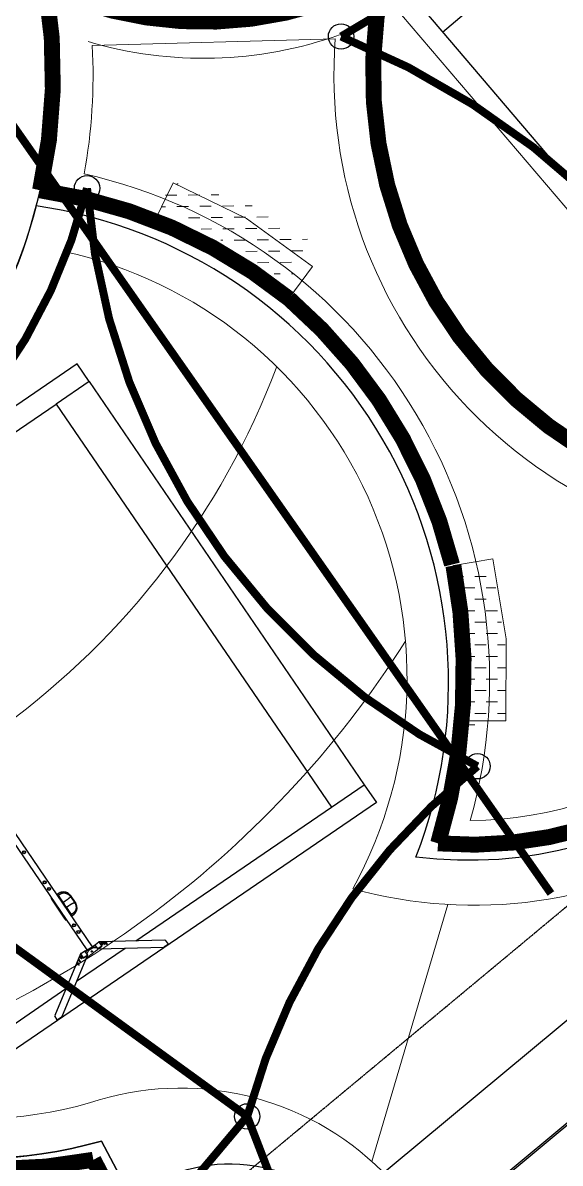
# Model space of a CAD drawing. Header units: millimetres. Extents: x 246416442 to 246896683, y 7418963194 to 7419503218.
# Drawn here: x 246843210 to 246849950, y 7419430275 to 7419444564 of the extents above; entities that cross this region are included whole.
import ezdxf
from ezdxf.lldxf.tags import DXFTag

# ---------------------------------------------------------------- set-up
doc = ezdxf.new("R2010")
doc.units = ezdxf.units.MM
for name, pattern in [('24523-00-SURVEY$0$PHANTOM', [2.5, 1.25, -0.25, 0.25, -0.25, 0.25, -0.25]), ('DASHED2', [9.525, 6.35, -3.175]), ('HIDDEN', [9.525, 6.35, -3.175])]:
    doc.linetypes.add(name, pattern=pattern)
for name, color, linetype in [('L-EDGE-CONCRETE', 1, 'CONCRETE_EDGE_SHORT'), ('L-Hatch Boundary', 1, 'Continuous'), ('L-ROOT BARRIER', 94, '24523-00-SURVEY$0$PHANTOM'), ('L-ST-SHADE-SAIL', 5, 'DASHED2'), ('L-X-E-PLAY', 9, 'Continuous'), ('L-X-E-PLAY (FallZone)', 252, 'HIDDEN'), ('L-X-E-PLAY (FreeSpace)', 5, 'Continuous')]:
    doc.layers.add(name, color=color, linetype=linetype)
for name, color, linetype, lineweight in [('L-H-SS-P. SOFTFALL SAND', 251, 'Continuous', 5), ('L-SUB-SOIL DRAINAGE', 170, 'SUBSOIL', 20), ('L-W-SS', 7, 'Continuous', 5)]:
    doc.layers.add(name, color=color, linetype=linetype, lineweight=lineweight)
doc.styles.get("Standard").update_dxf_attribs({"font": 'arial.ttf'})
doc.linetypes.add('CONCRETE_EDGE_SHORT', pattern='A,0.5,-0.2,["CE",Standard,S=0.1,R=0,X=-0.05,Y=-0.05],-0.2', length=0.9)
tags = doc.linetypes.add('SUBSOIL', pattern='A,12.7,-5.08,["SSD",Standard,S=2.54,R=0,X=-2.54,Y=-1.27],-6.35', length=24.13).pattern_tags.tags
tags[6] = DXFTag(74, 10)

# ---------------------------------------------------------------- blocks, each defined once
blk = doc.blocks.new('Double Skyrider - Moduplay')
at = {"layer": 'L-X-E-PLAY', "lineweight": 25}
for p, q in [((-133358, -685241), (-152604, -685241)), ((-152604, -685261), (-133358, -685261))]:
    blk.add_line(p, q, dxfattribs=at)
at = {"layer": 'L-X-E-PLAY (FallZone)', "lineweight": 25, "ltscale": 0.15}
blk.add_line((-131907, -687351), (-152431, -687351), dxfattribs=at)
at = {"layer": 'L-X-E-PLAY (FreeSpace)', "color": 253, "lineweight": 25}
blk.add_line((-151281, -686251), (-129537, -686251), dxfattribs=at)
blk = doc.blocks.new('Double Bay Swing - Moduplay')
at = {"layer": 'L-X-E-PLAY', "linetype": 'Continuous', "lineweight": 25}
for p, q in [((-3.983, 13.973), (-3.986, 14.033)), ((-3.983, 14.036), (-3.922, 14.036)), ((-3.227, 13.587), (-3.92, 14.036)), ((-2.369, 14.036), (-3.072, 13.58)), ((-2.367, 14.036), (-2.306, 14.036)), ((-2.303, 14.033), (-2.306, 13.973)), ((-3.981, 13.971), (-3.287, 13.521)), ((-3.011, 13.515), (-2.307, 13.971)), ((-3.289, 13.582), (-3.289, 13.523)), ((-3.289, 13.525), (-3.289, 13.58)), ((-3.288, 13.525), (-3.288, 13.579)), ((-3.229, 13.587), (-3.286, 13.585)), ((-3.284, 13.585), (-3.231, 13.587)), ((-3.283, 13.584), (-3.23, 13.587)), ((-3.227, 13.586), (-3.228, 13.586)), ((-3.226, 13.584), (-3.226, 13.584)), ((-3.225, 13.582), (-3.225, 13.528)), ((-3.224, 13.577), (-3.225, 13.578)), ((-3.073, 13.578), (-3.073, 13.578)), ((-3.073, 13.522), (-3.073, 13.576)), ((-3.071, 13.58), (-3.071, 13.58)), ((-3.013, 13.578), (-3.07, 13.581)), ((-3.069, 13.58), (-3.015, 13.578)), ((-3.068, 13.581), (-3.015, 13.578)), ((-3.01, 13.517), (-3.01, 13.575)), ((-3.286, 13.521), (-3.286, 13.521)), ((-3.286, 13.521), (-3.285, 13.521)), ((-3.23, 13.523), (-3.283, 13.52)), ((-3.22, 13.54), (-3.225, 13.54)), ((-3.225, 13.531), (-3.222, 13.529)), ((-3.219, 13.536), (-3.224, 13.531)), ((-3.22, 13.54), (-3.223, 13.573)), ((-3.222, 13.568), (-3.184, 13.543)), ((-3.215, 13.535), (-3.215, 13.527)), ((-3.182, 10.725), (-3.182, 13.525)), ((-3.108, 13.541), (-3.076, 13.562)), ((-3.107, 13.522), (-3.107, 10.725)), ((-3.083, 13.529), (-3.083, 13.521)), ((-3.08, 13.53), (-3.074, 13.524)), ((-3.076, 13.567), (-3.078, 13.534)), ((-3.078, 13.534), (-3.073, 13.534)), ((-3.076, 13.523), (-3.073, 13.525)), ((-3.073, 13.571), (-3.075, 13.57)), ((-3.015, 13.514), (-3.069, 13.516)), ((-3.014, 13.514), (-3.013, 13.514)), ((-3.013, 13.515), (-3.012, 13.515)), ((-3.011, 13.573), (-3.011, 13.519)), ((-3.01, 13.573), (-3.01, 13.519)), ((-3.193, 13.06), (-3.217, 13.06)), ((-3.217, 13.043), (-3.193, 13.043)), ((-3.192, 12.922), (-3.192, 13.043)), ((-3.182, 13.067), (-3.191, 13.063)), ((-3.187, 13.055), (-3.182, 13.057)), ((-3.098, 13.063), (-3.107, 13.067)), ((-3.107, 13.057), (-3.102, 13.055)), ((-3.097, 13.055), (-3.097, 13.054)), ((-3.097, 13.054), (-3.097, 13.047)), ((-3.097, 13.047), (-3.097, 12.747)), ((-3.317, 12.835), (-3.317, 12.96)), ((-3.311, 12.834), (-3.311, 12.96)), ((-3.193, 12.933), (-3.217, 12.933)), ((-3.217, 12.861), (-3.193, 12.861)), ((-3.192, 12.751), (-3.192, 12.873)), ((-3.193, 12.751), (-3.217, 12.751)), ((-3.217, 12.735), (-3.193, 12.735)), ((-3.191, 12.732), (-3.182, 12.727)), ((-3.182, 12.738), (-3.187, 12.74)), ((-3.102, 12.74), (-3.107, 12.738)), ((-3.107, 12.727), (-3.098, 12.732)), ((-3.097, 12.747), (-3.097, 12.741)), ((-3.097, 12.741), (-3.097, 12.74))]:
    blk.add_line(p, q, dxfattribs=at)
for centre, radius in [((-3.144, 13.274), 0.019), ((-3.144, 13.274), 0.0155), ((-3.144, 13.174), 0.019), ((-3.144, 13.174), 0.0155), ((-3.144, 13.274), 0.015), ((-3.144, 13.274), 0.015), ((-3.144, 13.174), 0.015), ((-3.144, 13.174), 0.015), ((-3.144, 12.621), 0.019), ((-3.144, 12.621), 0.0155), ((-3.144, 12.621), 0.015), ((-3.144, 12.621), 0.015), ((-3.144, 12.521), 0.019), ((-3.144, 12.521), 0.0155), ((-3.144, 12.521), 0.015), ((-3.144, 12.521), 0.015), ((-3.144, 12.064), 0.019), ((-3.144, 12.064), 0.0155), ((-3.144, 12.064), 0.015), ((-3.144, 12.064), 0.015)]:
    blk.add_circle(centre, radius, dxfattribs=at)
for centre, radius, start, end in [((-3.34, 13.588), 0.0196, 134.2911, 231.0369), ((-3.35, 13.599), 0.00554, 122.5149, 159.6905), ((-3.341, 13.582), 0.0244, 95.2302, 118.1382), ((-3.32, 13.574), 0.0196, 134.2911, 231.0369), ((-3.329, 13.586), 0.00554, 122.5149, 159.6905), ((-3.321, 13.569), 0.0244, 95.2302, 118.1382), ((-3.299, 13.561), 0.0196, 134.2911, 231.0369), ((-3.308, 13.572), 0.00554, 122.5149, 159.6905), ((-3.3, 13.555), 0.0244, 95.2302, 118.1382), ((-2.606, 2.462), 11.145, 92.4216, 93.1123), ((-2.962, 13.572), 0.0244, 61.8641, 84.7689), ((-2.954, 13.589), 0.00555, 20.4118, 57.4308), ((-2.963, 13.578), 0.0196, 308.9631, 45.7089), ((-2.926, 13.607), 0.0244, 269.9041, 292.8076), ((-2.926, 13.596), 0.0244, 61.8641, 84.7689), ((-2.919, 13.59), 0.00553, 297.1414, 334.4207), ((-2.918, 13.613), 0.00555, 20.4118, 57.4308), ((-2.927, 13.602), 0.0196, 308.9631, 45.7089), ((-3.349, 13.576), 0.00555, 205.7267, 242.7864), ((-3.342, 13.593), 0.0244, 247.1835, 262.3233), ((-3.342, 13.593), 0.0244, 262.3198, 270.0899), ((-3.328, 13.563), 0.00555, 205.7267, 242.7864), ((-3.321, 13.58), 0.0244, 247.1835, 262.3233), ((-3.321, 13.58), 0.0244, 262.3198, 270.0899), ((-3.307, 13.549), 0.00555, 205.7267, 242.7864), ((-3.3, 13.567), 0.0244, 247.1835, 262.3233), ((-3.3, 13.567), 0.0244, 262.3198, 270.0899), ((-3.215, 13.54), 0.0134, 217.8924, 226.1196), ((-3.214, 13.541), 0.00589, 185.9698, 226.8579), ((-3.171, 13.57), 0.0301, 246.2633, 271.4427), ((-2.934, 17.947), 4.413, 266.9216, 267.4423), ((-3.147, 13.568), 0.00623, 101.7221, 132.6905), ((-3.147, 13.559), 0.00623, 101.7221, 132.6905), ((-3.142, 13.568), 0.00623, 47.3035, 78.3336), ((-3.142, 13.559), 0.00623, 47.3035, 78.3336), ((-3.125, 13.588), 0.0501, 263.538, 289.5595), ((-3.084, 13.535), 0.00589, 313.1421, 354.0302), ((-3.084, 13.534), 0.0134, 313.8804, 319.3303), ((-2.998, 13.56), 0.0244, 269.9041, 292.8076), ((-2.999, 13.549), 0.0244, 61.8641, 84.7689), ((-2.991, 13.543), 0.00553, 297.1414, 334.4207), ((-2.99, 13.566), 0.00555, 20.4118, 57.4308), ((-3, 13.555), 0.0196, 308.9631, 45.7089), ((-2.962, 13.584), 0.0244, 269.9041, 292.8076), ((-2.955, 13.566), 0.00553, 297.1414, 334.4207), ((-3.217, 12.96), 0.0997, 108.1538, 174.1414), ((-3.216, 12.961), 0.0942, 98.6933, 157.7988), ((-3.217, 12.959), 0.1, 89.9985, 108.2089), ((-3.217, 12.96), 0.0997, 174.1327, 180.0309), ((-3.217, 12.96), 0.0939, 157.2395, 180.0128), ((-3.209, 12.939), 0.0175, 340.2335, 1.6322), ((-3.193, 12.934), 0.000536, 268.3795, 333.3005), ((-3.209, 12.855), 0.0176, 358.4466, 19.7309), ((-3.193, 12.861), 0.000537, 27.0298, 91.561), ((-3.499, 12.913), 0.307, 357.044, 1.583), ((-3.191, 12.927), 0.00507, 264.1024, 272.1018), ((-3.499, 12.881), 0.307, 358.417, 2.956), ((-3.191, 12.866), 0.00716, 89.0666, 94.7292), ((-3.217, 12.834), 0.0997, 179.9685, 186.0868), ((-3.217, 12.834), 0.0997, 186.0787, 251.8452), ((-3.217, 12.834), 0.0939, 179.9907, 202.7571), ((-3.216, 12.834), 0.0942, 202.2012, 261.3067), ((-3.217, 12.835), 0.1, 251.7911, 270.0015)]:
    blk.add_arc(centre, radius, start, end, dxfattribs=at)
for centre, major_axis, ratio, start_param, end_param in [((-3.983, 14.033), (0.00265, -0.00172), 0.951251, 2.168844, 3.739641), ((-3.921, 14.033), (-0.00265, 0.00172), 0.951251, 4.712389, 5.310437), ((-2.367, 14.033), (0.00265, 0.00172), 0.951251, 0.972748, 1.570796), ((-2.306, 14.033), (-0.00265, -0.00172), 0.951251, 2.543545, 4.114341), ((-3.98, 13.973), (-0.00265, 0.00172), 0.951251, 0.598048, 1.570796), ((-2.309, 13.973), (0.00265, 0.00172), 0.951251, 4.712389, 5.685137), ((-3.353, 13.587), (-0.0007, 0.0155), 0.254887, 0, 0.487443), ((-3.353, 13.587), (0.0007, -0.015), 0.254887, 0, 3.364348), ((-3.353, 13.587), (-0.0007, 0.0155), 0.254887, 2.65415, 6.283185), ((-3.353, 13.587), (-0.0007, 0.015), 0.254887, 0, 0.222756), ((-3.353, 13.587), (-0.0007, 0.015), 0.254887, 2.918837, 6.283185), ((-3.332, 13.574), (-0.0007, 0.0155), 0.254887, 0, 0.487443), ((-3.332, 13.574), (0.0007, -0.015), 0.254887, 0, 3.364348), ((-3.332, 13.574), (-0.0007, 0.0155), 0.254887, 2.65415, 6.283185), ((-3.332, 13.574), (-0.0007, 0.015), 0.254887, 0, 0.222756), ((-3.332, 13.574), (-0.0007, 0.015), 0.254887, 2.918837, 6.283185), ((-3.311, 13.56), (-0.0007, 0.0155), 0.254887, 0, 0.487443), ((-3.311, 13.56), (0.0007, -0.015), 0.254887, 0, 3.364348), ((-3.311, 13.56), (-0.0007, 0.015), 0.254887, 0, 0.222756), ((-3.311, 13.56), (-0.0007, 0.0155), 0.254887, 2.65415, 6.283185), ((-3.311, 13.56), (-0.0007, 0.015), 0.254887, 2.918837, 6.283185), ((-3.284, 13.58), (-0.00272, -0.0042), 0.951251, 3.739641, 5.310437), ((-3.286, 13.582), (0.00163, 0.00252), 0.951251, 0.598048, 2.168844), ((-3.283, 13.579), (-0.00272, -0.0042), 0.951251, 3.739641, 5.310437), ((-3.231, 13.582), (-0.00272, -0.0042), 0.951251, 3.141593, 3.739641), ((-3.23, 13.582), (-0.00272, -0.0042), 0.951251, 2.168844, 3.739641), ((-3.229, 13.584), (-0.00163, -0.00252), 0.951251, 2.168844, 3.739641), ((-3.224, 13.573), (-0.00019, 0.004), 0.254887, 4.793629, 6.102626), ((-3.069, 13.576), (0.00272, -0.0042), 0.951251, 2.543545, 4.114341), ((-3.07, 13.578), (0.00163, -0.00252), 0.951251, 2.543545, 4.114341), ((-3.068, 13.576), (0.00272, -0.0042), 0.951251, 2.543545, 3.141593), ((-3.015, 13.573), (-0.00272, 0.0042), 0.951251, 4.114341, 5.685137), ((-3.015, 13.573), (-0.00272, 0.0042), 0.951251, 4.114341, 5.685137), ((-3.013, 13.575), (0.00163, -0.00252), 0.951251, 0.972748, 2.543545), ((-2.951, 13.578), (-0.0007, -0.0155), 0.254887, 2.65415, 6.283185), ((-2.951, 13.578), (0.0007, 0.015), 0.254887, 0, 3.364348), ((-2.951, 13.578), (-0.0007, -0.015), 0.254887, 2.918837, 6.283185), ((-2.951, 13.578), (0.0007, 0.015), 0.254887, 6.06043, 6.283185), ((-2.915, 13.601), (-0.0007, -0.0155), 0.254887, 2.65415, 6.283185), ((-2.915, 13.601), (-0.0007, -0.015), 0.254887, 2.918837, 6.283185), ((-2.915, 13.601), (0.0007, 0.015), 0.254887, 0, 3.364348), ((-2.915, 13.601), (-0.0007, -0.0155), 0.254887, 0, 0.487443), ((-2.915, 13.601), (-0.0007, -0.015), 0.254887, 0, 0.222756), ((-2.915, 13.601), (0.0007, 0.015), 0.254887, 6.06043, 6.283185), ((-3.353, 13.587), (0.0007, -0.015), 0.254887, 6.06043, 6.283185), ((-3.332, 13.574), (0.0007, -0.015), 0.254887, 6.06043, 6.283185), ((-3.311, 13.56), (0.0007, -0.015), 0.254887, 6.06043, 6.283185), ((-3.284, 13.526), (0.00272, 0.0042), 0.951251, 2.168844, 3.141593), ((-3.286, 13.524), (0.00163, 0.00252), 0.951251, 2.168844, 3.739641), ((-3.283, 13.525), (0.00272, 0.0042), 0.951251, 2.168844, 3.739641), ((-3.23, 13.528), (0.00272, 0.0042), 0.951251, 3.739641, 5.310437), ((-3.229, 13.526), (-0.00163, -0.00252), 0.951251, 0.772244, 1.884528), ((-3.215, 13.54), (0.0071, 0.0109), 0.951251, 2.954243, 3.739641), ((-3.215, 13.54), (0.00272, 0.0042), 0.951251, 2.954243, 3.739641), ((-2.917, 13.683), (-0.9, 0), 0.173648, 1.233058, 1.384936), ((-2.917, 13.675), (-0.9, 0), 0.173648, 1.233058, 1.384936), ((-3.083, 13.534), (-0.00272, 0.0042), 0.951251, 2.543545, 3.328943), ((-3.083, 13.534), (-0.0071, 0.0109), 0.951251, 2.543545, 3.328943), ((-3.075, 13.567), (0.00019, 0.004), 0.254887, 0.180559, 1.489556), ((-3.069, 13.521), (0.00272, -0.0042), 0.951251, 4.114341, 5.685137), ((-3.07, 13.52), (-0.00163, 0.00252), 0.951251, 1.257063, 2.36935), ((-3.015, 13.519), (-0.00272, 0.0042), 0.951251, 2.543545, 4.114341), ((-3.013, 13.517), (-0.00163, 0.00252), 0.951251, 2.543545, 4.114341), ((-3.015, 13.519), (-0.00272, 0.0042), 0.951251, 3.141593, 4.114341), ((-2.988, 13.554), (-0.0007, -0.0155), 0.254887, 2.65415, 6.283185), ((-2.988, 13.554), (-0.0007, -0.015), 0.254887, 2.918837, 6.283185), ((-2.988, 13.554), (0.0007, 0.015), 0.254887, 0, 3.364348), ((-2.988, 13.554), (-0.0007, -0.0155), 0.254887, 0, 0.487443), ((-2.988, 13.554), (-0.0007, -0.015), 0.254887, 0, 0.222756), ((-2.988, 13.554), (0.0007, 0.015), 0.254887, 6.06043, 6.283185), ((-2.951, 13.578), (-0.0007, -0.0155), 0.254887, 0, 0.487443), ((-2.951, 13.578), (-0.0007, -0.015), 0.254887, 0, 0.222756), ((-3.191, 13.044), (-0.001, 0), 0.971026, 0.742219, 1.570796)]:
    blk.add_ellipse(centre, major_axis=major_axis, ratio=ratio, start_param=start_param, end_param=end_param, dxfattribs=at)
for centre, major_axis in [((-3.144, 13.574), (0.009, 0)), ((-3.144, 13.574), (0.00425, 0)), ((-3.144, 13.565), (0.009, 0)), ((-3.144, 13.565), (-0.00425, 0))]:
    blk.add_ellipse(centre, major_axis=major_axis, ratio=0.173648, dxfattribs=at)
for points, knots in [([(-3.211, 13.591), (-3.211, 13.591), (-3.211, 13.591), (-3.212, 13.591), (-3.212, 13.591), (-3.213, 13.591), (-3.213, 13.591), (-3.213, 13.591), (-3.214, 13.591), (-3.214, 13.591), (-3.214, 13.591), (-3.215, 13.591), (-3.215, 13.591), (-3.216, 13.591), (-3.216, 13.591), (-3.216, 13.591), (-3.217, 13.591), (-3.217, 13.59), (-3.217, 13.59), (-3.218, 13.59), (-3.218, 13.59), (-3.218, 13.59), (-3.218, 13.59), (-3.219, 13.59), (-3.219, 13.59), (-3.219, 13.59), (-3.22, 13.59), (-3.22, 13.59), (-3.22, 13.59), (-3.221, 13.59), (-3.221, 13.59), (-3.221, 13.59), (-3.221, 13.59), (-3.222, 13.59), (-3.222, 13.589), (-3.222, 13.589), (-3.222, 13.589), (-3.223, 13.589), (-3.223, 13.589), (-3.223, 13.589), (-3.223, 13.589), (-3.224, 13.589), (-3.224, 13.589), (-3.224, 13.588), (-3.224, 13.588), (-3.224, 13.588), (-3.224, 13.588), (-3.225, 13.588), (-3.225, 13.588), (-3.225, 13.588), (-3.225, 13.588), (-3.225, 13.588), (-3.225, 13.587), (-3.225, 13.587), (-3.225, 13.587), (-3.226, 13.587), (-3.226, 13.587), (-3.226, 13.587), (-3.226, 13.586), (-3.226, 13.586), (-3.226, 13.586), (-3.226, 13.586), (-3.226, 13.586), (-3.226, 13.586), (-3.226, 13.586), (-3.226, 13.586)], [0, 0, 0, 0, 0.009057, 0.02631, 0.043574, 0.060851, 0.078143, 0.095453, 0.112781, 0.130129, 0.1475, 0.164894, 0.182315, 0.199766, 0.217248, 0.234766, 0.252322, 0.269921, 0.287566, 0.305263, 0.323018, 0.340836, 0.358725, 0.376693, 0.39475, 0.412906, 0.431175, 0.449571, 0.468112, 0.486819, 0.505717, 0.524833, 0.544205, 0.563871, 0.58388, 0.604286, 0.625142, 0.646488, 0.66832, 0.690519, 0.71264, 0.73143, 0.748942, 0.765231, 0.780428, 0.794684, 0.808136, 0.820909, 0.833108, 0.84482, 0.856123, 0.868308, 0.880106, 0.89156, 0.902729, 0.913662, 0.924397, 0.934966, 0.945394, 0.955703, 0.96591, 0.976029, 0.986073, 0.996053, 1, 1, 1, 1]), ([(-3.053, 13.593), (-3.053, 13.593), (-3.053, 13.593), (-3.053, 13.593), (-3.053, 13.593), (-3.053, 13.593), (-3.053, 13.593), (-3.053, 13.593), (-3.053, 13.593), (-3.054, 13.594), (-3.054, 13.594), (-3.054, 13.594), (-3.054, 13.594), (-3.054, 13.594), (-3.054, 13.594), (-3.054, 13.594), (-3.054, 13.594), (-3.054, 13.595), (-3.055, 13.595), (-3.055, 13.595), (-3.055, 13.595), (-3.055, 13.595), (-3.055, 13.595), (-3.056, 13.595), (-3.056, 13.595), (-3.056, 13.595), (-3.056, 13.596), (-3.056, 13.596), (-3.057, 13.596), (-3.057, 13.596), (-3.057, 13.596), (-3.058, 13.596), (-3.058, 13.596), (-3.058, 13.596), (-3.058, 13.596), (-3.059, 13.596), (-3.059, 13.596), (-3.059, 13.596), (-3.06, 13.597), (-3.06, 13.597), (-3.06, 13.597), (-3.061, 13.597), (-3.061, 13.597), (-3.061, 13.597), (-3.061, 13.597), (-3.062, 13.597), (-3.062, 13.597), (-3.062, 13.597), (-3.063, 13.597), (-3.063, 13.597), (-3.064, 13.597), (-3.064, 13.597), (-3.064, 13.597), (-3.065, 13.597), (-3.065, 13.597), (-3.065, 13.597), (-3.066, 13.597), (-3.066, 13.597), (-3.066, 13.597), (-3.067, 13.597), (-3.067, 13.597), (-3.068, 13.597), (-3.068, 13.597), (-3.068, 13.597), (-3.069, 13.597), (-3.069, 13.597), (-3.07, 13.597), (-3.07, 13.597), (-3.07, 13.598), (-3.071, 13.598), (-3.071, 13.598), (-3.072, 13.598), (-3.072, 13.598), (-3.072, 13.598), (-3.073, 13.598), (-3.073, 13.598), (-3.074, 13.598), (-3.074, 13.598), (-3.074, 13.598), (-3.075, 13.598), (-3.075, 13.598), (-3.076, 13.598), (-3.076, 13.597), (-3.076, 13.597), (-3.077, 13.597), (-3.077, 13.597), (-3.077, 13.597)], [0, 0, 0, 0, 0.000754, 0.007919, 0.015111, 0.022339, 0.029615, 0.036953, 0.044369, 0.05188, 0.059509, 0.067279, 0.07522, 0.083364, 0.091751, 0.100428, 0.109445, 0.118868, 0.128767, 0.139227, 0.150346, 0.162229, 0.174981, 0.18868, 0.203321, 0.218755, 0.234664, 0.250629, 0.266348, 0.281727, 0.296761, 0.31148, 0.325923, 0.340128, 0.35413, 0.367958, 0.381636, 0.395184, 0.408619, 0.421956, 0.435206, 0.448379, 0.461485, 0.474531, 0.487523, 0.500467, 0.513367, 0.526229, 0.539056, 0.551851, 0.564618, 0.577358, 0.590075, 0.60277, 0.615445, 0.628103, 0.640744, 0.65337, 0.665982, 0.678583, 0.691172, 0.703751, 0.71632, 0.728882, 0.741435, 0.753982, 0.766523, 0.779059, 0.791591, 0.804118, 0.816642, 0.829163, 0.841683, 0.8542, 0.866717, 0.879234, 0.89175, 0.904267, 0.916785, 0.929305, 0.941827, 0.954351, 0.966879, 0.979411, 0.991948, 1, 1, 1, 1]), ([(-3.311, 12.943), (-3.311, 12.945), (-3.311, 12.949), (-3.31, 12.954), (-3.31, 12.96), (-3.309, 12.965), (-3.308, 12.97), (-3.307, 12.974), (-3.305, 12.979), (-3.303, 12.984), (-3.301, 12.988), (-3.299, 12.992), (-3.297, 12.997), (-3.295, 13.001), (-3.292, 13.005), (-3.289, 13.008), (-3.286, 13.012), (-3.283, 13.015), (-3.279, 13.019), (-3.276, 13.022), (-3.272, 13.025), (-3.268, 13.027), (-3.265, 13.03), (-3.261, 13.032), (-3.256, 13.034), (-3.252, 13.036), (-3.248, 13.038), (-3.243, 13.039), (-3.239, 13.041), (-3.234, 13.042), (-3.23, 13.042), (-3.225, 13.043), (-3.221, 13.043), (-3.218, 13.043), (-3.217, 13.043)], [0, 0, 0, 0, 0.036264, 0.071854, 0.106281, 0.139921, 0.172957, 0.20549, 0.237629, 0.269495, 0.301117, 0.332582, 0.363893, 0.39506, 0.426153, 0.457022, 0.487738, 0.518416, 0.549168, 0.579834, 0.610533, 0.641026, 0.671499, 0.701951, 0.73244, 0.762891, 0.79333, 0.823729, 0.854051, 0.88441, 0.914781, 0.945121, 0.975446, 1, 1, 1, 1]), ([(-3.191, 13.063), (-3.191, 13.062), (-3.191, 13.062), (-3.192, 13.062), (-3.193, 13.061), (-3.193, 13.06), (-3.193, 13.059), (-3.193, 13.058), (-3.193, 13.057), (-3.193, 13.056), (-3.192, 13.055), (-3.191, 13.055), (-3.191, 13.054), (-3.19, 13.054), (-3.189, 13.054), (-3.188, 13.053), (-3.187, 13.053), (-3.185, 13.053), (-3.184, 13.053), (-3.183, 13.053), (-3.182, 13.053), (-3.182, 13.053)], [0, 0, 0, 0, 0.0406159, 0.0812199, 0.1249629, 0.1712678, 0.2166891, 0.2612182, 0.3049824, 0.3480401, 0.3902108, 0.4311346, 0.4717903, 0.5172334, 0.5832922, 0.6803274, 0.7641028, 0.8403538, 0.9138858, 0.9861133, 1, 1, 1, 1]), ([(-3.193, 13.043), (-3.193, 13.043), (-3.193, 13.043), (-3.193, 13.043), (-3.193, 13.043), (-3.192, 13.043), (-3.192, 13.043), (-3.192, 13.043), (-3.192, 13.043), (-3.192, 13.043), (-3.192, 13.043), (-3.192, 13.043), (-3.192, 13.043), (-3.192, 13.043), (-3.192, 13.043), (-3.192, 13.043), (-3.192, 13.043), (-3.192, 13.043), (-3.192, 13.043), (-3.192, 13.043), (-3.192, 13.043), (-3.192, 13.043)], [0, 0, 0, 0, 0.059836, 0.120527, 0.181005, 0.241113, 0.29967, 0.358714, 0.418033, 0.477223, 0.535825, 0.593376, 0.649395, 0.703414, 0.755014, 0.803978, 0.852715, 0.901379, 0.943608, 0.984132, 1, 1, 1, 1]), ([(-3.107, 13.053), (-3.107, 13.053), (-3.106, 13.053), (-3.105, 13.053), (-3.104, 13.053), (-3.102, 13.053), (-3.101, 13.053), (-3.1, 13.054), (-3.099, 13.054), (-3.098, 13.054), (-3.097, 13.055), (-3.097, 13.055), (-3.096, 13.056), (-3.096, 13.057), (-3.095, 13.058), (-3.095, 13.059), (-3.096, 13.06), (-3.096, 13.061), (-3.097, 13.062), (-3.097, 13.062), (-3.098, 13.062), (-3.098, 13.063)], [0, 0, 0, 0, 0.014823, 0.086819, 0.159877, 0.235006, 0.314939, 0.412242, 0.483383, 0.529324, 0.569871, 0.610549, 0.65523, 0.701475, 0.746817, 0.791278, 0.834982, 0.877977, 0.920055, 0.960882, 1, 1, 1, 1]), ([(-3.217, 12.933), (-3.218, 12.933), (-3.221, 12.933), (-3.226, 12.933), (-3.23, 12.933), (-3.235, 12.933), (-3.239, 12.933), (-3.244, 12.933), (-3.248, 12.934), (-3.253, 12.934), (-3.257, 12.934), (-3.261, 12.934), (-3.265, 12.934), (-3.269, 12.934), (-3.273, 12.935), (-3.277, 12.935), (-3.28, 12.935), (-3.283, 12.936), (-3.287, 12.936), (-3.29, 12.936), (-3.292, 12.937), (-3.295, 12.937), (-3.297, 12.938), (-3.3, 12.939), (-3.302, 12.939), (-3.303, 12.94), (-3.305, 12.941), (-3.306, 12.942), (-3.307, 12.944), (-3.308, 12.945), (-3.309, 12.946), (-3.31, 12.948), (-3.31, 12.95), (-3.31, 12.951), (-3.31, 12.952), (-3.31, 12.952)], [0, 0, 0, 0, 0.027745, 0.060515, 0.093333, 0.126151, 0.158887, 0.191631, 0.224415, 0.257142, 0.289894, 0.322672, 0.355394, 0.388025, 0.420662, 0.453204, 0.485712, 0.518185, 0.550532, 0.582657, 0.614586, 0.646191, 0.677518, 0.708584, 0.739191, 0.769454, 0.799388, 0.829057, 0.858282, 0.886663, 0.913934, 0.940582, 0.966716, 0.993237, 1, 1, 1, 1]), ([(-3.31, 12.842), (-3.31, 12.842), (-3.31, 12.843), (-3.31, 12.845), (-3.309, 12.847), (-3.309, 12.848), (-3.308, 12.85), (-3.307, 12.851), (-3.306, 12.852), (-3.305, 12.853), (-3.303, 12.854), (-3.301, 12.855), (-3.299, 12.856), (-3.297, 12.857), (-3.295, 12.857), (-3.292, 12.858), (-3.29, 12.858), (-3.287, 12.859), (-3.283, 12.859), (-3.28, 12.859), (-3.277, 12.86), (-3.273, 12.86), (-3.269, 12.86), (-3.265, 12.86), (-3.261, 12.861), (-3.257, 12.861), (-3.253, 12.861), (-3.248, 12.861), (-3.244, 12.861), (-3.24, 12.861), (-3.235, 12.861), (-3.23, 12.861), (-3.226, 12.861), (-3.221, 12.861), (-3.218, 12.861), (-3.217, 12.861)], [0, 0, 0, 0, 0.01155, 0.038056, 0.064083, 0.090444, 0.117237, 0.145152, 0.174021, 0.203491, 0.233243, 0.263215, 0.293513, 0.324181, 0.355263, 0.386614, 0.418315, 0.45026, 0.482297, 0.514469, 0.546783, 0.57912, 0.611586, 0.644098, 0.676606, 0.709109, 0.741658, 0.774179, 0.80677, 0.83939, 0.871996, 0.904629, 0.937192, 0.969739, 1, 1, 1, 1]), ([(-3.192, 12.933), (-3.193, 12.933), (-3.193, 12.933), (-3.193, 12.933), (-3.193, 12.933), (-3.193, 12.933), (-3.193, 12.933), (-3.193, 12.934), (-3.193, 12.934), (-3.193, 12.934)], [0, 0, 0, 0, 0.2821955, 0.2821955, 0.564391, 0.564391, 0.8465865, 0.8465865, 1, 1, 1, 1]), ([(-3.193, 12.932), (-3.193, 12.932), (-3.193, 12.932), (-3.193, 12.932), (-3.193, 12.932), (-3.193, 12.932), (-3.193, 12.932), (-3.193, 12.932), (-3.193, 12.932), (-3.193, 12.932), (-3.193, 12.932), (-3.193, 12.932), (-3.193, 12.933), (-3.193, 12.933), (-3.193, 12.933), (-3.192, 12.933)], [0, 0, 0, 0, 0.022539, 0.022539, 0.03125, 0.03125, 0.117256, 0.117256, 0.239066, 0.239066, 0.243362, 0.243362, 0.5, 0.5, 1, 1, 1, 1]), ([(-3.193, 12.862), (-3.193, 12.862), (-3.193, 12.862), (-3.193, 12.862), (-3.193, 12.862), (-3.193, 12.862), (-3.193, 12.862), (-3.193, 12.862), (-3.193, 12.862), (-3.193, 12.862), (-3.192, 12.862), (-3.192, 12.861)], [0, 0, 0, 0, 0.031236, 0.061807, 0.123136, 0.186727, 0.250002, 0.499323, 0.750681, 0.876047, 1, 1, 1, 1]), ([(-3.192, 12.861), (-3.193, 12.861), (-3.193, 12.861), (-3.193, 12.861), (-3.193, 12.861), (-3.193, 12.861)], [0, 0, 0, 0, 0.564077, 0.564077, 1, 1, 1, 1]), ([(-3.192, 12.922), (-3.192, 12.922), (-3.192, 12.922), (-3.192, 12.922), (-3.192, 12.922), (-3.192, 12.922), (-3.192, 12.922), (-3.192, 12.922), (-3.192, 12.922), (-3.192, 12.922)], [0, 0, 0, 0, 0.5, 0.5, 0.625, 0.625, 0.75, 0.75, 1, 1, 1, 1]), ([(-3.192, 12.922), (-3.192, 12.922), (-3.192, 12.922), (-3.192, 12.922), (-3.192, 12.922), (-3.192, 12.922), (-3.192, 12.922), (-3.192, 12.922), (-3.192, 12.922), (-3.192, 12.922), (-3.192, 12.922), (-3.192, 12.922), (-3.192, 12.922), (-3.192, 12.922), (-3.192, 12.922), (-3.192, 12.922), (-3.192, 12.922), (-3.192, 12.922)], [0, 0, 0, 0, 0.010498, 0.026893, 0.050922, 0.08311, 0.123666, 0.17269, 0.23024, 0.29635, 0.371041, 0.45433, 0.546225, 0.646736, 0.755866, 0.87362, 1, 1, 1, 1]), ([(-3.192, 12.873), (-3.192, 12.873), (-3.192, 12.873), (-3.192, 12.873), (-3.192, 12.873), (-3.192, 12.873), (-3.192, 12.873), (-3.192, 12.873)], [0, 0, 0, 0, 0.5, 0.5, 0.75, 0.75, 1, 1, 1, 1]), ([(-3.192, 12.873), (-3.192, 12.873), (-3.192, 12.873), (-3.192, 12.873), (-3.192, 12.873), (-3.192, 12.873), (-3.192, 12.873), (-3.192, 12.873), (-3.192, 12.873), (-3.192, 12.873)], [0, 0, 0, 0, 0.25, 0.25, 0.375, 0.375, 0.5, 0.5, 1, 1, 1, 1]), ([(-3.217, 12.751), (-3.218, 12.751), (-3.221, 12.751), (-3.226, 12.752), (-3.23, 12.752), (-3.235, 12.753), (-3.239, 12.754), (-3.244, 12.755), (-3.248, 12.757), (-3.253, 12.759), (-3.257, 12.76), (-3.261, 12.763), (-3.265, 12.765), (-3.269, 12.768), (-3.273, 12.77), (-3.276, 12.773), (-3.28, 12.776), (-3.283, 12.78), (-3.286, 12.783), (-3.289, 12.787), (-3.292, 12.791), (-3.295, 12.795), (-3.297, 12.799), (-3.3, 12.803), (-3.302, 12.807), (-3.304, 12.812), (-3.305, 12.816), (-3.307, 12.821), (-3.308, 12.826), (-3.309, 12.831), (-3.31, 12.836), (-3.31, 12.841), (-3.311, 12.846), (-3.311, 12.849), (-3.311, 12.851)], [0, 0, 0, 0, 0.026136, 0.056557, 0.087061, 0.117592, 0.148186, 0.178751, 0.209369, 0.23993, 0.270506, 0.301154, 0.331803, 0.362511, 0.393206, 0.424092, 0.454847, 0.485781, 0.516642, 0.547546, 0.578607, 0.609926, 0.641212, 0.672633, 0.704218, 0.735997, 0.76803, 0.800368, 0.833034, 0.866093, 0.899745, 0.934179, 0.969673, 1, 1, 1, 1]), ([(-3.192, 12.752), (-3.192, 12.752), (-3.192, 12.752), (-3.192, 12.752), (-3.192, 12.752), (-3.192, 12.752), (-3.192, 12.752), (-3.192, 12.752), (-3.192, 12.751), (-3.192, 12.751), (-3.192, 12.751), (-3.192, 12.751), (-3.192, 12.751), (-3.192, 12.751), (-3.192, 12.751), (-3.192, 12.751), (-3.192, 12.751), (-3.193, 12.751), (-3.193, 12.751), (-3.193, 12.751), (-3.193, 12.751), (-3.193, 12.751)], [0, 0, 0, 0, 0.037915, 0.078792, 0.121817, 0.167083, 0.214531, 0.263959, 0.315054, 0.367578, 0.419865, 0.473643, 0.529482, 0.586981, 0.64573, 0.705314, 0.765333, 0.825386, 0.885134, 0.944359, 1, 1, 1, 1]), ([(-3.182, 12.742), (-3.182, 12.742), (-3.183, 12.742), (-3.184, 12.742), (-3.185, 12.741), (-3.187, 12.741), (-3.188, 12.741), (-3.189, 12.741), (-3.19, 12.741), (-3.191, 12.74), (-3.191, 12.74), (-3.192, 12.739), (-3.193, 12.739), (-3.193, 12.738), (-3.193, 12.737), (-3.193, 12.735), (-3.193, 12.734), (-3.193, 12.734), (-3.192, 12.733), (-3.191, 12.732), (-3.191, 12.732), (-3.191, 12.732)], [0, 0, 0, 0, 0.014823, 0.086819, 0.159877, 0.235006, 0.314939, 0.412242, 0.483383, 0.529324, 0.569871, 0.610549, 0.65523, 0.701475, 0.746817, 0.791278, 0.834982, 0.877977, 0.920055, 0.960882, 1, 1, 1, 1]), ([(-3.098, 12.732), (-3.098, 12.732), (-3.097, 12.732), (-3.097, 12.733), (-3.096, 12.734), (-3.096, 12.735), (-3.095, 12.736), (-3.095, 12.737), (-3.096, 12.738), (-3.096, 12.739), (-3.097, 12.739), (-3.097, 12.74), (-3.098, 12.74), (-3.099, 12.741), (-3.1, 12.741), (-3.101, 12.741), (-3.102, 12.741), (-3.104, 12.741), (-3.105, 12.742), (-3.106, 12.742), (-3.107, 12.742), (-3.107, 12.742)], [0, 0, 0, 0, 0.040616, 0.08122, 0.124963, 0.171268, 0.216689, 0.261218, 0.304982, 0.34804, 0.390211, 0.431135, 0.47179, 0.517233, 0.583292, 0.680327, 0.764103, 0.840354, 0.913886, 0.986113, 1, 1, 1, 1])]:
    blk.add_open_spline(points, degree=3, knots=knots, dxfattribs=at)
for points in [[(-3.311, 12.941), (-3.311, 12.942), (-3.311, 12.943), (-3.311, 12.943)], [(-3.311, 12.851), (-3.311, 12.852), (-3.311, 12.852), (-3.311, 12.853)]]:
    blk.add_open_spline(points, degree=3, dxfattribs=at)
at = {"layer": 'L-X-E-PLAY (FallZone)', "color": 252}
for p, q in [((-7.144, 13.772), (-7.144, 14.042)), ((-7.144, 14.042), (0.856, 14.042)), ((-7.144, 7.654), (-7.144, 13.772)), ((-6.644, 13.772), (-7.144, 13.772)), ((-6.644, 7.654), (-6.644, 13.772)), ((-3.675, 13.772), (-6.644, 13.772)), ((-2.776, 13.772), (-3.513, 13.772)), ((0.356, 13.772), (-2.614, 13.772)), ((-7.144, 7.654), (-6.644, 7.654)), ((-7.144, 7.654), (-7.144, 7.384)), ((-3.675, 7.654), (-6.644, 7.654)), ((-7.144, 7.384), (0.856, 7.384))]:
    blk.add_line(p, q, dxfattribs=at)
blk = doc.blocks.new('Bird Nest Swing - Moduplay')
at = {"layer": 'L-X-E-PLAY (FallZone)', "color": 252, "lineweight": 25}
for p, q in [((37.421, 32.522), (37.421, 35.482)), ((36.921, 32.522), (40.358, 32.522))]:
    blk.add_line(p, q, dxfattribs=at)
at = {"layer": 'L-X-E-PLAY (FallZone)', "color": 252, "lineweight": 5}
blk.add_line((36.921, 32.272), (44.921, 32.272), dxfattribs=at)

msp = doc.modelspace()

# ---------------------------------------------------------------- hatches: boundary and pattern name
at = {"layer": 'L-H-SS-P. SOFTFALL SAND', "transparency": 33554687}
h = msp.add_hatch(dxfattribs=at)
h.set_pattern_fill('DASH', color=8, scale=45, angle=0.6363)
h.set_pattern_definition([(0.6362874912, (82478320.36, -2204993.56), (141.279551053, 144.4528286476), [142.875, -142.875])])
h.paths.add_polyline_path([(246846549, 7419441108), (246845758, 7419441679), (246844879, 7419442111), (246845098, 7419442560), (246846014, 7419442113), (246846843, 7419441512)])
h = msp.add_hatch(dxfattribs=at)
h.set_pattern_fill('DASH', color=8, scale=45)
h.set_pattern_definition([(0, (74178.2, 73607.46), (142.875, 142.875), [142.875, -142.875])])
h.paths.add_polyline_path([(246848769, 7419435820), (246848773, 7419436800), (246848611, 7419437764), (246849105, 7419437846), (246849274, 7419436844), (246849269, 7419435817)])

# ---------------------------------------------------------------- linework, layer by layer
at = {"layer": 'L-EDGE-CONCRETE', "ltscale": 25, "flags": 128}
msp.add_lwpolyline([(246848611, 7419437764, 200, 200, -0.123633), (246848419, 7419434283, 200, 200, 0.388271), (246853799, 7419438443, 200, 200, -0.519902), (246847741, 7419445155, 200, 200, -0.236833), (246843498, 7419445010, 200, 200, -0.098065), (246843427, 7419442466, 200, 200, -0.135373), (246846550, 7419441107, 200, 200, -0.155485), (246848594, 7419437776, 0, 0, 0)], format="xyseb", dxfattribs=at)
at = {"layer": 'L-EDGE-CONCRETE', "ltscale": 25, "const_width": 200, "flags": 128}
msp.add_lwpolyline([(246834499, 7419436591, -0.000008), (246835328, 7419437575, 0.04617), (246836455, 7419437377, 0.504837), (246844096, 7419430318), (246844319, 7419429894), (246836742, 7419423680)], format="xyb", dxfattribs=at)
at = {"layer": 'L-Hatch Boundary'}
msp.add_lwpolyline([(246856530, 7419439584, -0.116102), (246854008, 7419438472, -0.40121), (246848141, 7419434110, 0.482085), (246843380, 7419442271, -0.357559), (246836656, 7419437363, 0.552694), (246844199, 7419430553), (246844572, 7419429842, -0.408053), (246847353, 7419429535), (246849888, 7419426441, -0.143511), (246850325, 7419425415), (246863656, 7419436494, -0.460222), (246859062, 7419438552, 0.361536), (246858637, 7419438837, -0.225758)], format="xyb", close=True, dxfattribs=at)
at = {"layer": 'L-Hatch Boundary', "transparency": 33554623, "flags": 128}
msp.add_lwpolyline([(246836656, 7419437363, -0.053405), (246835328, 7419437575, 0), (246834499, 7419436591, -0.223232), (246835856, 7419424761), (246836872, 7419423527), (246840958, 7419426879), (246844572, 7419429843), (246844199, 7419430553, -0.551971)], format="xyb", close=True, dxfattribs=at)
at = {"layer": 'L-Hatch Boundary', "ltscale": 0.1}
msp.add_arc((246853119, 7419443907), 5506, 166.7974, 308.2764, dxfattribs=at)
at = {"layer": 'L-Hatch Boundary'}
msp.add_arc((246837025, 7419443917), 6565, 255.0243, 9.5848, dxfattribs=at)
at = {"layer": 'L-ROOT BARRIER', "ltscale": 7.5, "const_width": 100}
msp.add_lwpolyline([(246842455, 7419444181), (246849834, 7419433655)], dxfattribs=at)
at = {"layer": 'L-ST-SHADE-SAIL', "ltscale": 0.5, "const_width": 100, "flags": 128}
for points in [[(246859558, 7419444258, -0.009804), (246850604, 7419449270, -0.241023), (246847202, 7419444393, -0.235128), (246853155, 7419437678, -0.27209), (246859558, 7419444258, 24.185164)], [(246848913, 7419435249, -0.266838), (246844016, 7419442492, -0.374875), (246836319, 7419437126, -0.041271), (246846025, 7419430862, -0.160031), (246848913, 7419435249, 24.185164)], [(246850736, 7419425139, -0.185051), (246846025, 7419430862, -0.142515), (246837463, 7419424555, -0.100603), (246846265, 7419419399, -0.197368), (246850736, 7419425139, 24.185164)]]:
    msp.add_lwpolyline(points, format="xyb", dxfattribs=at)
at = {"layer": 'L-ST-SHADE-SAIL', "linetype": 'ByBlock', "ltscale": 0.1}
for centre in [(246847202, 7419444393), (246844016, 7419442492), (246848913, 7419435249), (246846025, 7419430862)]:
    msp.add_circle(centre, 159, dxfattribs=at)
at = {"layer": 'L-SUB-SOIL DRAINAGE', "ltscale": 0.75, "flags": 128}
for points in [[(246847130, 7419444363, 0.448469), (246853357, 7419437905, -0.324879), (246848823, 7419434570, 0.430259), (246843980, 7419442671, 0.058905), (246844082, 7419444281)], [(246837091, 7419436852, 0.526814), (246844049, 7419431030, -0.284105), (246847721, 7419430172), (246850785, 7419426448), (246861145, 7419435080), (246859457, 7419436852), (246858463, 7419438063), (246856533, 7419438776, -0.083183), (246854469, 7419438036, -0.431667), (246847348, 7419433714, 0.50233), (246843720, 7419441701, -0.322585)], [(246835940, 7419437095), (246835578, 7419437173), (246834914, 7419436385, -0.213442), (246836137, 7419424813), (246836779, 7419424034), (246844142, 7419430072, -0.512994), (246836135, 7419436831)]]:
    msp.add_lwpolyline(points, format="xyb", close=True, dxfattribs=at)
for points in [[(246844029, 7419444330, 0.158366), (246847184, 7419444414, 0.200182)], [(246837647, 7419433865, 0.298334), (246846395, 7419440257, 0.298334)], [(246840400, 7419431271, 0.189213), (246848011, 7419436816, 0.189213)]]:
    msp.add_lwpolyline(points, format="xyb", dxfattribs=at)
msp.add_lwpolyline([(246848541, 7419433517), (246847589, 7419430297)], dxfattribs=at)
at = {"layer": 'L-W-SS', "ltscale": 0.5}
for points in [[(246846549, 7419441108), (246845758, 7419441679), (246844879, 7419442111), (246845098, 7419442560), (246846014, 7419442113), (246846843, 7419441512), (246846549, 7419441108)], [(246849105, 7419437846), (246849274, 7419436844), (246849269, 7419435817), (246848769, 7419435820), (246848773, 7419436800), (246848611, 7419437764), (246849105, 7419437846)]]:
    msp.add_lwpolyline(points, dxfattribs=at)

# ---------------------------------------------------------------- block references
at = {"layer": 'L-X-E-PLAY'}
for name, p, xscale, yscale, zscale, rotation in [('Bird Nest Swing - Moduplay', (246799447, 7419451810), 999.9999999999994, 999.9999999999994, 999.9999999999994, 310.4639740679995), ('Double Bay Swing - Moduplay', (246833827, 7419442362), 1000.000000000001, 1000.000000000001, 1000.000000000001, 214.3281665452262)]:
    msp.add_blockref(name, p, dxfattribs=dict(at, xscale=xscale, yscale=yscale, zscale=zscale, rotation=rotation))
at = {"layer": 'L-X-E-PLAY', "rotation": 219.7286644497561}
msp.add_blockref('Double Skyrider - Moduplay', (247181656, 7418815361), dxfattribs=at)

doc.saveas('drawing.dxf')
